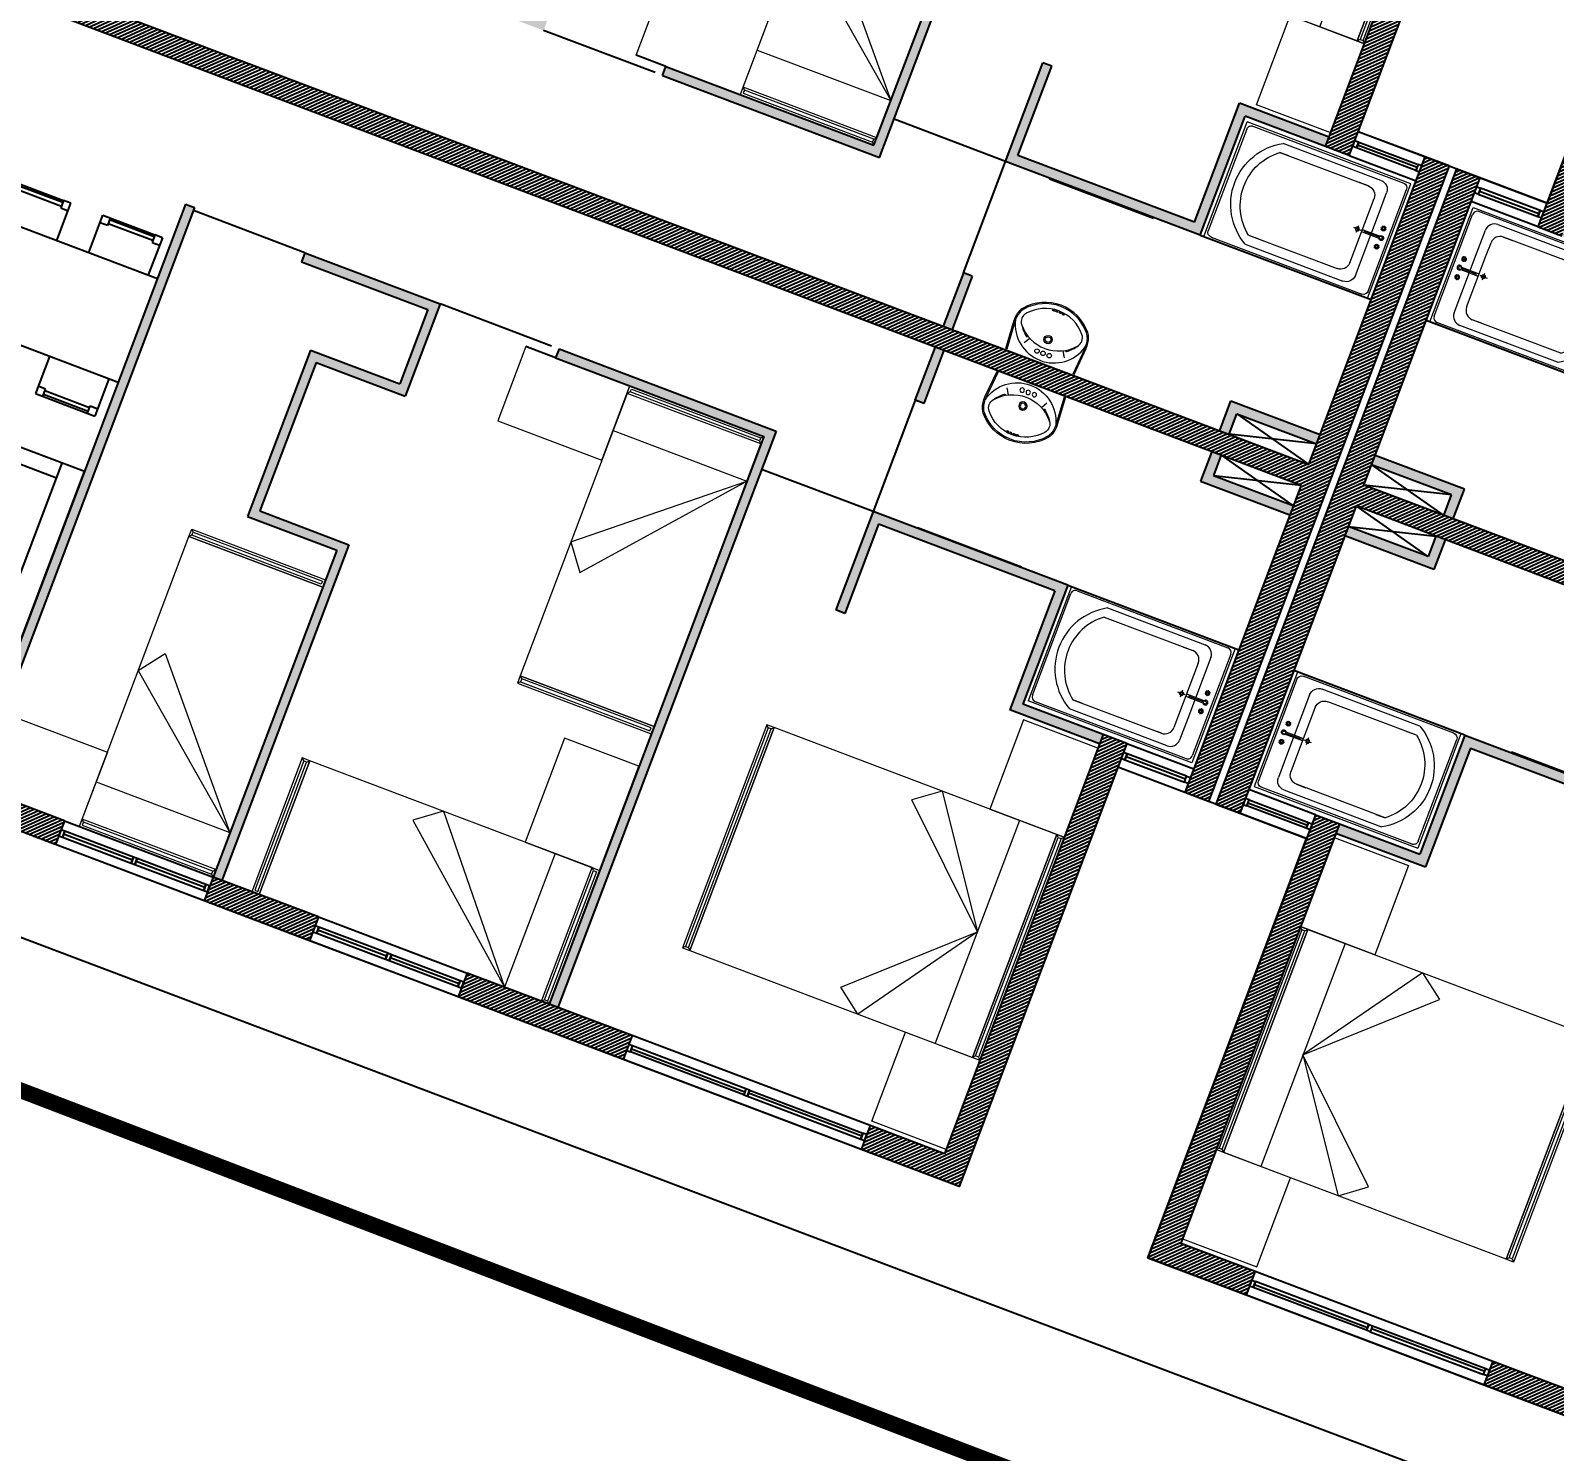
# Model space of a CAD drawing. Extents: x 0 to 346944, y 0 to 6285838.
# Drawn here: x 344158.31 to 344167.9, y 6284419.39 to 6284428.34 of the extents above; entities that cross this region are included whole.
import ezdxf

# ---------------------------------------------------------------- set-up
doc = ezdxf.new("R2010")
doc.units = 0
doc.header["$LTSCALE"] = 5
doc.linetypes.add('DASHDOT', pattern=[1, 0.5, -0.25, 0, -0.25])
doc.linetypes.add('DASHDOTX2', pattern=[2, 1, -0.5, 0, -0.5])
for name, color, linetype in [('GRILLA', 254, 'Continuous'), ('PLANTA', 6, 'Continuous'), ('Prosan General Linea Oficial', 6, 'DASHDOTX2'), ('PUNTO-DE-INTERES', 254, 'Continuous')]:
    doc.layers.add(name, color=color, linetype=linetype)
doc.layers.add('Muebles', color=8, linetype='Continuous', lineweight=15)
doc.styles.add('ROMANS', font='romans.shx', dxfattribs={"height": 1})
doc.dimstyles.new('GRILLA X 500', dxfattribs={"dimtxt": 0.5, "dimasz": 1.8, "dimexe": 1.25, "dimexo": 0.625, "dimtad": 0, "dimdec": 0, "dimtxsty": 'ROMANS', "dimblk": 'NONE', "dimcen": 2.5, "dimse1": 1, "dimse2": 1, "dimsd1": 1, "dimsd2": 1, "dimclrd": 256, "dimclrt": 256, "dimadec": 0, "dimazin": 0, "dimtfac": 1, "dimtdec": 0, "dimtmove": 0, "dimatfit": 3, "dimldrblk": 'NONE', "dimfxlon": 1, "dimtfill": 1, "dimlwd": -1, "dimarcsym": 2})
pattern_1 = [(204.0585514, (1761.407898, 162.690443), (0.003883056714, -0.008697556873), [])]
pattern_2 = [(204.0585514, (1761.407898, 162.690443), (0.00764381243, -0.01712117495), []), (204.0585514, (1761.395535, 162.695174), (0.00764381243, -0.01712117495), [0.009, -0.00375])]
pattern_3 = [(204.0585514, (1762.298906, 162.349461), (0.003883056714, -0.008697556873), [])]
pattern_4 = [(204.0585514, (1762.298906, 162.349461), (0.00764381243, -0.01712117495), []), (204.0585514, (1762.286543, 162.354192), (0.00764381243, -0.01712117495), [0.009, -0.00375])]

# ---------------------------------------------------------------- blocks, each defined once
blk = doc.blocks.new('tina')
at = {"layer": 'Muebles'}
for p, q in [((170.3147, 135.6973, 647.1305), (171.4147, 135.6973, 647.1305)), ((170.3147, 135.6973, 647.1305), (170.3147, 134.9273, 647.1305)), ((170.3575, 135.685, 647.1305), (171.3719, 135.685, 647.1305)), ((171.4147, 135.6973, 647.1305), (171.4147, 134.9273, 647.1305)), ((170.3269, 134.97, 647.1305), (170.3269, 135.6545, 647.1305)), ((170.5744, 135.6514, 647.1305), (171.2314, 135.6514, 647.1305)), ((170.5744, 135.5903, 647.1305), (171.1703, 135.5903, 647.1305)), ((170.5744, 135.5903, 647.1305), (170.6356, 135.5903, 647.1305)), ((171.1092, 135.5903, 647.1305), (171.1703, 135.5903, 647.1305)), ((171.2925, 135.5903, 647.1305), (171.2925, 135.1793, 647.1305)), ((171.4025, 135.6545, 647.1305), (171.4025, 134.97, 647.1305)), ((171.2314, 135.5292, 647.1305), (171.2314, 135.1793, 647.1305)), ((171.1947, 135.3123, 647.1305), (171.1764, 135.3123, 647.1305)), ((171.2008, 135.3184, 647.1305), (171.2008, 135.3367, 647.1305)), ((171.2008, 135.3062, 647.1305), (171.2008, 135.2878, 647.1305)), ((171.2253, 135.3123, 647.1305), (171.2069, 135.3123, 647.1305)), ((171.3613, 135.3199, 647.1305), (171.239, 135.3199, 647.1305)), ((171.3613, 135.3046, 647.1305), (171.239, 135.3046, 647.1305)), ((171.3536, 135.3123, 647.1305), (171.2467, 135.3123, 647.1305)), ((171.2314, 135.1793, 647.1305), (171.2314, 135.0953, 647.1305)), ((171.2925, 135.1793, 647.1305), (171.2925, 135.0342, 647.1305)), ((170.5744, 135.0342, 647.1305), (171.1703, 135.0342, 647.1305)), ((170.6356, 135.0342, 647.1305), (170.5744, 135.0342, 647.1305)), ((171.1703, 135.0342, 647.1305), (171.1092, 135.0342, 647.1305)), ((171.4147, 134.9273, 647.1305), (170.3147, 134.9273, 647.1305)), ((170.3575, 134.9395, 647.1305), (171.3719, 134.9395, 647.1305)), ((171.2314, 134.9731, 647.1305), (170.5744, 134.9731, 647.1305))]:
    blk.add_line(p, q, dxfattribs=at)
for centre, radius in [((171.2008, 135.3123, 647.1305), 0.0122), ((171.2008, 135.3123, 647.1305), 0.00611), ((171.3536, 135.3734, 647.1305), 0.00764), ((171.3536, 135.2512, 647.1305), 0.00764)]:
    blk.add_circle(centre, radius, dxfattribs=at)
for centre, radius, start, end in [((170.3575, 135.6545, 647.1305), 0.0306, 89.99998, 179.99998), ((171.3719, 135.6545, 647.1305), 0.0306, 359.99998, 89.99998), ((170.7647, 135.3123, 647.1305), 0.3889, 119.29473, 240.70523), ((170.7868, 135.3123, 647.1305), 0.3499, 127.37468, 232.62527), ((171.1703, 135.5292, 647.1305), 0.0611, 359.99998, 89.99998), ((171.2314, 135.5903, 647.1305), 0.0611, 359.99998, 89.99998), ((171.239, 135.3123, 647.1305), 0.00764, 89.99998, 269.99998), ((171.3536, 135.3734, 647.1305), 0.0153, 170.79308, 189.20687), ((171.3389, 135.3794, 647.1305), 0.00365, 263.51908, 51.48087), ((171.3389, 135.3673, 647.1305), 0.00365, 308.51908, 96.48087), ((171.3536, 135.3734, 647.1305), 0.0153, 125.79308, 144.20687), ((171.3536, 135.3734, 647.1305), 0.0153, 215.79308, 234.20687), ((171.3475, 135.388, 647.1305), 0.00365, 218.51908, 6.48087), ((171.3475, 135.3587, 647.1305), 0.00365, 353.51908, 141.48087), ((171.3536, 135.3734, 647.1305), 0.00764, 359.99998, 179.99998), ((171.3536, 135.3734, 647.1305), 0.00764, 179.99998, 359.99998), ((171.3613, 135.3123, 647.1305), 0.0153, 209.99998, 149.99998), ((171.3536, 135.3734, 647.1305), 0.0153, 80.79308, 99.20687), ((171.3536, 135.3734, 647.1305), 0.0153, 260.79308, 279.20687), ((171.3597, 135.388, 647.1305), 0.00365, 173.51908, 321.48087), ((171.3597, 135.3587, 647.1305), 0.00365, 38.51908, 186.48087), ((171.3613, 135.3123, 647.1305), 0.00764, 269.99998, 89.99998), ((171.3536, 135.3734, 647.1305), 0.0153, 35.79308, 54.20687), ((171.3536, 135.3734, 647.1305), 0.0153, 305.79308, 324.20687), ((171.3683, 135.3794, 647.1305), 0.00365, 128.51908, 276.48087), ((171.3683, 135.3673, 647.1305), 0.00365, 83.51908, 231.48087), ((171.3536, 135.3734, 647.1305), 0.0153, 350.79308, 9.20687), ((171.3536, 135.2512, 647.1305), 0.0153, 170.79308, 189.20687), ((171.3389, 135.2572, 647.1305), 0.00365, 263.51908, 51.48087), ((171.3389, 135.2451, 647.1305), 0.00365, 308.51908, 96.48087), ((171.3536, 135.2512, 647.1305), 0.0153, 125.79308, 144.20687), ((171.3536, 135.2512, 647.1305), 0.0153, 215.79308, 234.20687), ((171.3475, 135.2658, 647.1305), 0.00365, 218.51908, 6.48087), ((171.3475, 135.2365, 647.1305), 0.00365, 353.51908, 141.48087), ((171.3536, 135.2512, 647.1305), 0.00764, 359.99998, 179.99998), ((171.3536, 135.2512, 647.1305), 0.00764, 179.99998, 359.99998), ((171.3536, 135.2512, 647.1305), 0.0153, 80.79308, 99.20687), ((171.3536, 135.2512, 647.1305), 0.0153, 260.79308, 279.20687), ((171.3597, 135.2658, 647.1305), 0.00365, 173.51908, 321.48087), ((171.3597, 135.2365, 647.1305), 0.00365, 38.51908, 186.48087), ((171.3536, 135.2512, 647.1305), 0.0153, 35.79308, 54.20687), ((171.3536, 135.2512, 647.1305), 0.0153, 305.79308, 324.20687), ((171.3683, 135.2572, 647.1305), 0.00365, 128.51908, 276.48087), ((171.3683, 135.2451, 647.1305), 0.00365, 83.51908, 231.48087), ((171.3536, 135.2512, 647.1305), 0.0153, 350.79308, 9.20687), ((171.1703, 135.0953, 647.1305), 0.0611, 269.99998, 359.99998), ((171.2314, 135.0342, 647.1305), 0.0611, 269.99998, 359.99998), ((170.3575, 134.97, 647.1305), 0.0306, 179.99998, 269.99998), ((171.3719, 134.97, 647.1305), 0.0306, 269.99998, 359.99998)]:
    blk.add_arc(centre, radius, start, end, dxfattribs=at)
blk = doc.blocks.new('Cama 2 Plaza')
at = {"layer": 'Muebles'}
for p, q in [((171.3602, 136.6092, -1294.261), (171.3452, 136.6242, -1294.261)), ((171.3802, 136.6092, -1294.261), (171.3952, 136.6242, -1294.261)), ((172.5252, 136.6242, -1294.261), (172.3652, 136.5042, -1294.261)), ((173.0452, 135.8742, -1294.261), (172.5252, 136.6242, -1294.261)), ((173.0452, 135.1242, -1294.261), (173.0452, 136.6242, -1294.261)), ((173.3102, 136.6092, -1294.261), (173.2952, 136.6242, -1294.261)), ((173.3302, 136.6092, -1294.261), (173.3452, 136.6242, -1294.261)), ((172.3652, 136.5042, -1294.261), (173.0452, 135.8742, -1294.261)), ((173.0452, 135.8742, -1294.261), (172.3652, 135.2442, -1294.261)), ((172.5252, 135.1242, -1294.261), (173.0452, 135.8742, -1294.261)), ((172.5252, 135.1242, -1294.261), (172.3652, 135.2442, -1294.261)), ((171.3602, 135.1392, -1294.261), (171.3452, 135.1242, -1294.261)), ((171.3802, 135.1392, -1294.261), (171.3952, 135.1242, -1294.261)), ((173.3102, 135.1392, -1294.261), (173.2952, 135.1242, -1294.261)), ((173.3302, 135.1392, -1294.261), (173.3452, 135.1242, -1294.261))]:
    blk.add_line(p, q, dxfattribs=at)
at = {"layer": 'Muebles', "elevation": -1294.261}
for points in [[(172.8452, 137.2242), (172.8452, 136.6242), (173.3452, 136.6242), (173.3452, 137.2242)], [(171.3452, 135.1242), (171.3452, 136.6242), (171.3952, 136.6242), (171.3952, 135.1242)], [(171.3602, 135.1392), (171.3602, 136.6092), (171.3802, 136.6092), (171.3802, 135.1392)], [(171.3952, 135.1242), (171.3952, 136.6242), (173.2952, 136.6242), (173.2952, 135.1242)], [(173.2952, 135.1242), (173.2952, 136.6242), (173.3452, 136.6242), (173.3452, 135.1242)], [(173.3302, 135.1392), (173.3302, 136.6092), (173.3102, 136.6092), (173.3102, 135.1392)], [(172.8452, 134.5242), (172.8452, 135.1242), (173.3452, 135.1242), (173.3452, 134.5242)]]:
    blk.add_lwpolyline(points, close=True, dxfattribs=at)
blk = doc.blocks.new('cama')
at = {"layer": 'Muebles'}
for p, q in [((43.6696, 33.3867), (43.6846, 33.4017)), ((42.7996, 33.3667), (42.7846, 33.3517)), ((43.6696, 33.3667), (43.6846, 33.3517)), ((42.7846, 32.3517), (43.6846, 33.1017)), ((42.7846, 33.1017), (43.6846, 33.1017)), ((42.9046, 32.1917), (43.6846, 33.1017)), ((42.7846, 32.3517), (42.9046, 32.1917)), ((42.7996, 31.4367), (42.7846, 31.4517)), ((42.7996, 31.4167), (42.7846, 31.4017))]:
    blk.add_line(p, q, dxfattribs=at)
for points in [[(42.7846, 33.4017), (42.0846, 33.4017), (42.0846, 32.9017), (42.7846, 32.9017)], [(42.7846, 33.4017), (43.6846, 33.4017), (43.6846, 33.3517), (42.7846, 33.3517)], [(42.7996, 33.3867), (43.6696, 33.3867), (43.6696, 33.3667), (42.7996, 33.3667)], [(42.7846, 31.4517), (43.6846, 31.4517), (43.6846, 33.3517), (42.7846, 33.3517)], [(42.7846, 31.4017), (43.6846, 31.4017), (43.6846, 31.4517), (42.7846, 31.4517)], [(42.7996, 31.4167), (43.6696, 31.4167), (43.6696, 31.4367), (42.7996, 31.4367)]]:
    blk.add_lwpolyline(points, close=True, dxfattribs=at)
blk = doc.blocks.new('Lavamanos')
at = {"layer": 'Muebles'}
for p, q in [((170.2416, 134.923), (170.2545, 135.1041)), ((170.3655, 134.9906), (170.343, 135.0287)), ((170.5876, 134.9906), (170.6102, 135.0287)), ((170.7132, 134.9256), (170.6987, 135.1055)), ((170.3513, 134.9818), (170.349, 134.985)), ((170.6032, 134.9818), (170.6056, 134.985))]:
    blk.add_line(p, q, dxfattribs=at)
for points in [[(170.2529, 135.1106, 0.391595), (170.2465, 135.1047), (170.2337, 134.9236, 0.10733), (170.2429, 134.8563, 0.086738), (170.2594, 134.8276, 0.467235), (170.6951, 134.8274, 0.082377), (170.7111, 134.8544, 0.114857), (170.7212, 134.9263), (170.7066, 135.1062, 0.390741), (170.7019, 135.1106)], [(170.4523, 134.7735, 0.22708), (170.452, 134.7743, 0.089204), (170.4502, 134.7753, 0.046169), (170.448, 134.7758, 0.034314), (170.4449, 134.776, 0.034314), (170.4419, 134.7758, 0.046169), (170.4397, 134.7753, 0.089204), (170.4378, 134.7743, 0.22708), (170.4375, 134.7735, 0.22708), (170.4378, 134.7728, 0.089204), (170.4397, 134.7718, 0.046169), (170.4419, 134.7713, 0.034314), (170.4449, 134.771, 0.034314), (170.448, 134.7713, 0.046169), (170.4502, 134.7718, 0.089204), (170.452, 134.7728, 0.22708)], [(170.4731, 134.7723, 0.22708), (170.4728, 134.7731, 0.089204), (170.471, 134.7741, 0.046169), (170.4688, 134.7746, 0.034314), (170.4657, 134.7748, 0.034314), (170.4627, 134.7746, 0.046169), (170.4605, 134.7741, 0.089204), (170.4586, 134.7731, 0.22708), (170.4583, 134.7723, 0.22708), (170.4586, 134.7715, 0.089204), (170.4605, 134.7706, 0.046169), (170.4627, 134.77, 0.034314), (170.4657, 134.7698, 0.034314), (170.4688, 134.77, 0.046169), (170.471, 134.7706, 0.089204), (170.4728, 134.7715, 0.22708)], [(170.4817, 134.7723, -0.22708), (170.4821, 134.7731, -0.089204), (170.4839, 134.7741, -0.046169), (170.4861, 134.7746, -0.034314), (170.4892, 134.7748, -0.034314), (170.4922, 134.7746, -0.046169), (170.4944, 134.7741, -0.089204), (170.4962, 134.7731, -0.22708), (170.4966, 134.7723, -0.22708), (170.4962, 134.7715, -0.089204), (170.4944, 134.7706, -0.046169), (170.4922, 134.77, -0.034314), (170.4892, 134.7698, -0.034314), (170.4861, 134.77, -0.046169), (170.4839, 134.7706, -0.089204), (170.4821, 134.7715, -0.22708)], [(170.5025, 134.7735, -0.22708), (170.5029, 134.7743, -0.089204), (170.5047, 134.7753, -0.046169), (170.5069, 134.7758, -0.034314), (170.51, 134.776, -0.034314), (170.513, 134.7758, -0.046169), (170.5152, 134.7753, -0.089204), (170.517, 134.7743, -0.22708), (170.5174, 134.7735, -0.22708), (170.517, 134.7728, -0.089204), (170.5152, 134.7718, -0.046169), (170.513, 134.7713, -0.034314), (170.51, 134.771, -0.034314), (170.5069, 134.7713, -0.046169), (170.5047, 134.7718, -0.089204), (170.5029, 134.7728, -0.22708)]]:
    blk.add_lwpolyline(points, format="xyb", close=True, dxfattribs=at)
for centre, radius in [((170.4351, 135.0492), 0.014), ((170.4768, 135.0492), 0.014), ((170.5173, 135.0492), 0.014), ((170.4774, 134.9568), 0.0264), ((170.4774, 134.9568), 0.0176)]:
    blk.add_circle(centre, radius, dxfattribs=at)
for centre, radius, start, end in [((170.4771, 134.8537), 0.2434, 13.90536, 164.76271), ((170.4774, 134.771), 0.2457, 40.22875, 139.77121), ((170.3932, 134.9111), 0.152, 175.54028, 198.64414), ((170.3363, 134.8904), 0.0608, 139.77121, 220.22875), ((170.4711, 134.8122), 0.2164, 126.47705, 148.12464), ((170.3451, 134.9822), 0.0048, 36.17452, 123.35147), ((170.6094, 134.9822), 0.0048, 56.64849, 143.82544), ((170.4834, 134.8122), 0.2164, 32.4481, 53.52291), ((170.6185, 134.8904), 0.0608, 319.77121, 40.22875), ((170.5618, 134.9121), 0.152, 340.21422, 5.09364), ((170.3401, 134.8932), 0.096, 198.64414, 220.32962), ((170.4774, 135.0098), 0.2761, 220.32962, 319.61614), ((170.4774, 135.0098), 0.2457, 220.22875, 319.77121), ((170.6145, 134.8931), 0.096, 319.61614, 340.21422)]:
    blk.add_arc(centre, radius, start, end, dxfattribs=at)
blk = doc.blocks.new('PLANTA 2')
at = {"layer": 'PUNTO-DE-INTERES'}
h = blk.add_hatch(dxfattribs=at)
h.set_pattern_fill('LINE', color=256, scale=0.003, angle=204.0586)
h.set_pattern_definition(pattern_3)
h.paths.add_polyline_path([(-17.2802, -2.1525), (-18.1018, -4.2993), (-17.3006, -4.6059), (-17.2756, -4.5405), (-18.0114, -4.259), (-17.2148, -2.1775)])
h.paths.add_polyline_path([(-16.2366, -2.5518), (-16.3479, -2.8425), (-16.1709, -2.9102), (-16.1995, -2.9849), (-16.3765, -2.9172), (-16.4087, -3.0013), (-16.4834, -2.9727), (-16.3114, -2.5232)])
h.paths.add_polyline_path([(-15.4237, -3.1961), (-15.1155, -3.3141), (-15.1441, -3.3888), (-15.4523, -3.2708)])
h.paths.add_polyline_path([(-14.6486, -3.4928), (-14.317, -3.6196), (-14.3456, -3.6944), (-14.6772, -3.5675)])
h.paths.add_polyline_path([(-12.2764, -4.4006), (-12.3797, -4.4468), (-12.8838, -5.764), (-12.8091, -5.7926)])
h.paths.add_polyline_path([(-13.3603, -4.0714), (-13.3317, -3.9967), (-13.8501, -3.7984), (-13.8786, -3.8731)])
h.paths.add_polyline_path([(-12.5846, -4.2826), (-12.6131, -4.3574), (-12.3797, -4.4467), (-12.2766, -4.4005)])
h.paths.add_polyline_path([(-17.5418, -5.0404), (-12.8777, -6.8253), (-12.4956, -5.8269), (-12.5703, -5.7983), (-12.9399, -6.764), (-17.4639, -5.0327), (-17.4614, -5.0262), (-17.5268, -5.0012)])
h = blk.add_hatch(dxfattribs=at)
h.set_pattern_fill('JIS_STN_2.5', color=256, scale=0.0075, angle=159.0586)
h.set_pattern_definition(pattern_4)
h.paths.add_polyline_path([(-17.4217, -2.7179), (-17.3049, -2.7626), (-17.3764, -2.9494), (-17.4931, -2.9047), (-17.482, -2.8755), (-17.3944, -2.9091), (-17.3453, -2.7806), (-17.4328, -2.7471)])
h.paths.add_polyline_path([(-16.8195, -3.1625), (-16.7132, -2.8847), (-16.4834, -2.9727), (-16.4722, -2.9435), (-16.7312, -2.8444), (-16.8487, -3.1513)])
h.paths.add_polyline_path([(-16.1213, -5.1027), (-16.1493, -5.092), (-15.4523, -3.2708), (-15.4243, -3.2815)])
h.paths.add_polyline_path([(-15.7673, -5.227), (-15.3424, -5.3896), (-15.2316, -5.1001), (-15.5117, -4.9928), (-15.333, -4.5259), (-15.0528, -4.6331), (-14.6491, -3.5782), (-14.6772, -3.5675), (-15.0701, -4.5944), (-15.3503, -4.4871), (-15.5505, -5.0101), (-15.2703, -5.1174), (-15.3596, -5.3508), (-15.7566, -5.1989)])
h.paths.add_polyline_path([(-13.5938, -3.9821), (-14.287, -5.7935), (-14.9688, -5.5326), (-14.9581, -5.5045), (-14.3043, -5.7547), (-13.6218, -3.9714)])
h.paths.add_polyline_path([(-12.8726, -5.7349), (-13.154, -5.6272), (-13.2969, -6.0007), (-13.8514, -5.7885), (-13.7442, -5.5083), (-13.7722, -5.4976), (-13.8907, -5.807), (-13.2789, -6.0411), (-13.136, -5.6675), (-12.8838, -5.764)])
h.paths.add_polyline_path([(-13.1909, -6.668), (-13.1663, -6.6038), (-12.9153, -6.6998), (-12.9042, -6.6706), (-13.1844, -6.5634), (-13.2201, -6.6568)])
h.paths.add_polyline_path([(-13.9967, -6.168), (-14.0247, -6.1572), (-14.0887, -6.3244), (-14.0606, -6.3352)])
h = blk.add_hatch(dxfattribs=at)
h.set_pattern_fill('LINE', color=256, scale=0.003, angle=204.0586)
h.set_pattern_definition(pattern_1)
h.paths.add_polyline_path([(-6.457, -6.2944), (-7.2786, -8.4413), (-8.0798, -8.1347), (-8.0548, -8.0693), (-7.3189, -8.3509), (-6.5224, -6.2694)])
h.paths.add_polyline_path([(-7.5005, -5.895), (-7.6118, -6.1857), (-7.7887, -6.118), (-7.8173, -6.1927), (-7.6404, -6.2604), (-7.6726, -6.3445), (-7.5978, -6.3731), (-7.4258, -5.9236)])
h.paths.add_polyline_path([(-8.5359, -5.832), (-8.8441, -5.7141), (-8.8727, -5.7888), (-8.5645, -5.9068)])
h.paths.add_polyline_path([(-9.3111, -5.5354), (-9.6426, -5.4085), (-9.6712, -5.4832), (-9.3397, -5.6101)])
h.paths.add_polyline_path([(-11.6833, -4.6276), (-11.6372, -4.7309), (-12.1413, -6.0482), (-12.216, -6.0196)])
h.paths.add_polyline_path([(-10.6565, -5.1061), (-10.6279, -5.0314), (-10.1096, -5.2298), (-10.1382, -5.3045)])
h.paths.add_polyline_path([(-11.3751, -4.7455), (-11.4037, -4.8202), (-11.6372, -4.7309), (-11.6831, -4.6276)])
h.paths.add_polyline_path([(-8.1902, -8.6192), (-12.8544, -6.8343), (-12.4723, -5.8359), (-12.3976, -5.8645), (-12.7671, -6.8302), (-8.2431, -8.5615), (-8.2406, -8.5549), (-8.1752, -8.5799)])
h = blk.add_hatch(dxfattribs=at)
h.set_pattern_fill('LINE', color=256, scale=0.003, angle=204.0586)
h.set_pattern_definition(pattern_3)
h.paths.add_polyline_path([(-19.2751, -7.3652), (-18.4535, -5.2183), (-17.6523, -5.5249), (-17.6773, -5.5903), (-18.4131, -5.3087), (-19.2097, -7.3902)])
h.paths.add_polyline_path([(-18.2315, -7.7645), (-18.1203, -7.4739), (-17.9433, -7.5416), (-17.9147, -7.4669), (-18.0917, -7.3992), (-18.0595, -7.3151), (-18.1342, -7.2865), (-18.3062, -7.7359)])
h.paths.add_polyline_path([(-17.1962, -7.8275), (-16.888, -7.9455), (-16.8594, -7.8708), (-17.1676, -7.7528)])
h.paths.add_polyline_path([(-16.421, -8.1242), (-16.0894, -8.2511), (-16.0608, -8.1764), (-16.3924, -8.0495)])
h.paths.add_polyline_path([(-14.0488, -9.032), (-14.0949, -8.9286), (-13.5908, -7.6114), (-13.516, -7.64)])
h.paths.add_polyline_path([(-15.0755, -8.5534), (-15.1041, -8.6282), (-15.6225, -8.4298), (-15.5939, -8.3551)])
h.paths.add_polyline_path([(-14.357, -8.9141), (-14.3284, -8.8394), (-14.0949, -8.9287), (-14.049, -9.032)])
h.paths.add_polyline_path([(-17.5418, -5.0404), (-12.8777, -6.8253), (-13.2598, -7.8237), (-13.3345, -7.7951), (-12.9649, -6.8294), (-17.4889, -5.0981), (-17.4914, -5.1046), (-17.5568, -5.0796)])
h = blk.add_hatch(dxfattribs=at)
h.set_pattern_fill('JIS_STN_2.5', color=256, scale=0.0075, angle=159.0586)
h.set_pattern_definition(pattern_2)
h.paths.add_polyline_path([(-6.7292, -6.8099), (-6.8459, -6.7652), (-6.9174, -6.952), (-6.8007, -6.9966), (-6.7895, -6.9675), (-6.8771, -6.934), (-6.8279, -6.8055), (-6.7404, -6.839)])
h.paths.add_polyline_path([(-7.4743, -6.7389), (-7.368, -6.4611), (-7.5978, -6.3731), (-7.5867, -6.3439), (-7.3276, -6.443), (-7.4451, -6.75)])
h.paths.add_polyline_path([(-9.2895, -7.7172), (-9.2614, -7.7279), (-8.5645, -5.9068), (-8.5925, -5.896)])
h.paths.add_polyline_path([(-9.6359, -7.5734), (-10.0609, -7.4108), (-9.9501, -7.1212), (-9.6699, -7.2285), (-9.4912, -6.7615), (-9.7714, -6.6543), (-9.3677, -5.5994), (-9.3397, -5.6101), (-9.7326, -6.637), (-9.4525, -6.7442), (-9.6526, -7.2672), (-9.9328, -7.16), (-10.0221, -7.3935), (-9.6252, -7.5454)])
h.paths.add_polyline_path([(-10.423, -5.1955), (-11.1162, -7.0069), (-10.4345, -7.2678), (-10.4237, -7.2398), (-11.0775, -6.9896), (-10.395, -5.2062)])
h.paths.add_polyline_path([(-12.1301, -6.019), (-11.8488, -6.1267), (-11.9917, -6.5002), (-11.4372, -6.7124), (-11.33, -6.4322), (-11.3019, -6.4429), (-11.4204, -6.7524), (-12.0321, -6.5183), (-11.8891, -6.1447), (-12.1413, -6.0482)])
h.paths.add_polyline_path([(-12.5161, -6.9262), (-12.4916, -6.862), (-12.7426, -6.766), (-12.7314, -6.7368), (-12.4512, -6.844), (-12.4869, -6.9374)])
h.paths.add_polyline_path([(-11.5824, -7.0919), (-11.5544, -7.1026), (-11.6184, -7.2698), (-11.6464, -7.2591)])
h = blk.add_hatch(dxfattribs=at)
h.set_pattern_fill('JIS_STN_2.5', color=256, scale=0.0075, angle=159.0586)
h.set_pattern_definition(pattern_4)
h.paths.add_polyline_path([(-19.0029, -6.8497), (-18.8861, -6.8944), (-18.8146, -6.7076), (-18.9314, -6.6629), (-18.9425, -6.6921), (-18.855, -6.7256), (-18.9041, -6.854), (-18.9917, -6.8205)])
h.paths.add_polyline_path([(-18.2578, -6.9207), (-18.3641, -7.1985), (-18.1342, -7.2865), (-18.1454, -7.3157), (-18.4044, -7.2165), (-18.287, -6.9095)])
h.paths.add_polyline_path([(-16.4426, -5.9424), (-16.4706, -5.9316), (-17.1676, -7.7528), (-17.1396, -7.7636)])
h.paths.add_polyline_path([(-16.0961, -6.0862), (-15.6712, -6.2488), (-15.782, -6.5383), (-16.0622, -6.4311), (-16.2409, -6.8981), (-15.9607, -7.0053), (-16.3644, -8.0602), (-16.3924, -8.0495), (-15.9994, -7.0226), (-16.2796, -6.9154), (-16.0795, -6.3924), (-15.7993, -6.4996), (-15.7099, -6.2661), (-16.1068, -6.1142)])
h.paths.add_polyline_path([(-15.309, -8.4641), (-14.6158, -6.6527), (-15.2976, -6.3918), (-15.3083, -6.4198), (-14.6546, -6.67), (-15.337, -8.4534)])
h.paths.add_polyline_path([(-13.6019, -7.6406), (-13.8833, -7.5329), (-13.7403, -7.1594), (-14.2948, -6.9472), (-14.4021, -7.2274), (-14.4301, -7.2166), (-14.3117, -6.9072), (-13.7, -7.1413), (-13.8429, -7.5149), (-13.5908, -7.6114)])
h.paths.add_polyline_path([(-13.2159, -6.7334), (-13.2405, -6.7976), (-12.9895, -6.8936), (-13.0007, -6.9228), (-13.2809, -6.8156), (-13.2451, -6.7222)])
h.paths.add_polyline_path([(-14.1496, -6.5677), (-14.1777, -6.557), (-14.1137, -6.3898), (-14.0856, -6.4005)])
h = blk.add_hatch(dxfattribs=at)
h.set_pattern_fill('LINE', color=256, scale=0.003, angle=204.0586)
h.set_pattern_definition(pattern_1)
h.paths.add_polyline_path([(-8.4519, -11.5071), (-7.6303, -9.3603), (-8.4315, -9.0537), (-8.4565, -9.119), (-7.7207, -9.4006), (-8.5172, -11.4821)])
h.paths.add_polyline_path([(-9.4954, -11.1078), (-9.3842, -10.8171), (-9.5612, -10.7494), (-9.5326, -10.6747), (-9.3556, -10.7424), (-9.3234, -10.6583), (-9.2487, -10.6869), (-9.4207, -11.1364)])
h.paths.add_polyline_path([(-10.3083, -10.4635), (-10.6165, -10.3455), (-10.5879, -10.2708), (-10.2797, -10.3888)])
h.paths.add_polyline_path([(-11.0835, -10.1668), (-11.415, -10.0399), (-11.3864, -9.9652), (-11.0549, -10.0921)])
h.paths.add_polyline_path([(-13.4557, -9.259), (-13.3524, -9.2128), (-12.8483, -7.8955), (-12.923, -7.8669)])
h.paths.add_polyline_path([(-12.3718, -9.5881), (-12.4003, -9.6629), (-11.882, -9.8612), (-11.8534, -9.7865)])
h.paths.add_polyline_path([(-13.1475, -9.3769), (-13.1189, -9.3022), (-13.3524, -9.2129), (-13.4555, -9.2591)])
h.paths.add_polyline_path([(-8.1902, -8.6192), (-12.8544, -6.8343), (-13.2364, -7.8326), (-13.1617, -7.8612), (-12.7921, -6.8955), (-8.2681, -8.6268), (-8.2706, -8.6334), (-8.2053, -8.6584)])
h = blk.add_hatch(dxfattribs=at)
h.set_pattern_fill('JIS_STN_2.5', color=256, scale=0.0075, angle=159.0586)
h.set_pattern_definition(pattern_2)
h.paths.add_polyline_path([(-8.3104, -10.9416), (-8.4271, -10.897), (-8.3557, -10.7102), (-8.2389, -10.7548), (-8.2501, -10.784), (-8.3376, -10.7505), (-8.3868, -10.8789), (-8.2992, -10.9125)])
h.paths.add_polyline_path([(-8.9125, -10.4971), (-9.0188, -10.7749), (-9.2487, -10.6869), (-9.2599, -10.7161), (-9.0008, -10.8152), (-8.8833, -10.5082)])
h.paths.add_polyline_path([(-9.6108, -8.5568), (-9.5828, -8.5676), (-10.2797, -10.3888), (-10.3077, -10.378)])
h.paths.add_polyline_path([(-9.9648, -8.4326), (-10.3897, -8.27), (-10.5005, -8.5595), (-10.2203, -8.6667), (-10.399, -9.1337), (-10.6792, -9.0265), (-11.0829, -10.0814), (-11.0549, -10.0921), (-10.6619, -9.0652), (-10.3817, -9.1725), (-10.1816, -8.6494), (-10.4618, -8.5422), (-10.3724, -8.3087), (-9.9755, -8.4606)])
h.paths.add_polyline_path([(-12.1383, -9.6775), (-11.4451, -7.8661), (-10.7633, -8.127), (-10.774, -8.155), (-11.4278, -7.9049), (-12.1103, -9.6882)])
h.paths.add_polyline_path([(-12.8594, -7.9247), (-12.5781, -8.0324), (-12.4351, -7.6589), (-11.8806, -7.8711), (-11.9879, -8.1513), (-11.9598, -8.162), (-11.8414, -7.8526), (-12.4531, -7.6185), (-12.5961, -7.992), (-12.8483, -7.8955)])
h.paths.add_polyline_path([(-12.5412, -6.9916), (-12.5657, -7.0558), (-12.8167, -6.9597), (-12.8279, -6.9889), (-12.5477, -7.0962), (-12.512, -7.0028)])
h.paths.add_polyline_path([(-11.7354, -7.4916), (-11.7074, -7.5023), (-11.6434, -7.3352), (-11.6714, -7.3244)])
for p, q in [((-14.3043, -5.7547), (-13.6218, -3.9714)), ((-14.287, -5.7935), (-13.5938, -3.9821)), ((-12.8091, -5.7926), (-12.2764, -4.4006)), ((-12.8838, -5.764), (-12.3797, -4.4467)), ((-12.216, -6.0196), (-11.6833, -4.6276)), ((-17.4639, -5.0327), (-12.9399, -6.764)), ((-17.4889, -5.0981), (-12.9649, -6.8294)), ((-14.9921, -5.5236), (-15.3424, -5.3896)), ((-14.9688, -5.5326), (-14.9581, -5.5045)), ((-14.9581, -5.5045), (-14.3043, -5.7547)), ((-13.8907, -5.807), (-13.7722, -5.4976)), ((-13.8514, -5.7885), (-13.7442, -5.5083)), ((-13.7442, -5.5083), (-13.7722, -5.4976)), ((-14.9688, -5.5326), (-14.287, -5.7935)), ((-13.2969, -6.0007), (-13.154, -5.6272)), ((-12.8726, -5.7349), (-13.154, -5.6272)), ((-13.8907, -5.807), (-14.2409, -5.673)), ((-13.2789, -6.0411), (-13.136, -5.6675)), ((-12.8838, -5.764), (-13.136, -5.6675)), ((-12.5703, -5.7983), (-12.7805, -5.7179)), ((-13.2969, -6.0007), (-13.8514, -5.7885)), ((-12.9399, -6.764), (-12.5703, -5.7983)), ((-12.8091, -5.7926), (-12.8838, -5.764)), ((-12.8091, -5.7926), (-12.5989, -5.8731)), ((-12.4956, -5.8269), (-12.5703, -5.7983)), ((-14.0247, -6.1572), (-13.8907, -5.807)), ((-13.2789, -6.0411), (-13.8907, -5.807)), ((-12.4956, -5.8269), (-13.2598, -7.8237)), ((-12.4723, -5.8359), (-13.2364, -7.8326)), ((-12.4723, -5.8359), (-12.3976, -5.8645)), ((-17.0178, -5.8561), (-16.8544, -5.9186)), ((-17.0012, -5.8825), (-16.8611, -5.9361)), ((-16.9967, -5.8708), (-16.8566, -5.9244)), ((-12.7671, -6.8302), (-12.3976, -5.8645)), ((-12.3976, -5.8645), (-12.1874, -5.9449)), ((-16.4706, -5.9316), (-17.1676, -7.7528)), ((-16.4426, -5.9424), (-17.1396, -7.7636)), ((-16.8757, -6.0443), (-16.8311, -5.9275)), ((-16.8544, -5.9186), (-16.8633, -5.9419)), ((-16.8633, -5.9419), (-16.84, -5.9509)), ((-16.8311, -5.9275), (-16.8544, -5.9186)), ((-16.4706, -5.9316), (-16.4426, -5.9424)), ((-12.216, -6.0196), (-12.4262, -5.9392)), ((-17.1203, -5.9507), (-16.56, -6.1651)), ((-16.7756, -6.0826), (-16.7309, -5.9659)), ((-16.7165, -5.9981), (-16.7399, -5.9892)), ((-16.7309, -5.9659), (-16.5675, -6.0284)), ((-16.7076, -5.9748), (-16.7165, -5.9981)), ((-16.5742, -6.0459), (-16.7143, -5.9923)), ((-16.5697, -6.0342), (-16.7098, -5.9806)), ((-16.0961, -6.0862), (-16.4463, -5.9522)), ((-16.5441, -6.0373), (-16.5888, -6.1541)), ((-16.5675, -6.0284), (-16.5764, -6.0518)), ((-16.5441, -6.0373), (-16.5675, -6.0284)), ((-12.216, -6.0196), (-12.1413, -6.0482)), ((-16.5764, -6.0518), (-16.5531, -6.0607)), ((-16.0961, -6.0862), (-16.1068, -6.1142)), ((-16.0961, -6.0862), (-15.6712, -6.2488)), ((-16.1068, -6.1142), (-15.7099, -6.2661)), ((-14.0247, -6.1572), (-14.0887, -6.3244)), ((-13.9967, -6.168), (-14.0606, -6.3352)), ((-13.9967, -6.168), (-14.0247, -6.1572)), ((-16.6851, -6.492), (-17.2454, -6.2776)), ((-15.7099, -6.2661), (-15.7993, -6.4996)), ((-15.6712, -6.2488), (-15.782, -6.5383)), ((-15.3209, -6.3828), (-15.6712, -6.2488)), ((-16.9007, -6.4095), (-16.9454, -6.5262)), ((-16.0795, -6.3924), (-16.2796, -6.9154)), ((-16.0795, -6.3924), (-15.7993, -6.4996)), ((-15.2976, -6.3918), (-15.3083, -6.4198)), ((-15.3083, -6.4198), (-14.6546, -6.67)), ((-15.2976, -6.3918), (-14.6158, -6.6527)), ((-14.1777, -6.557), (-14.1137, -6.3898)), ((-14.1496, -6.5677), (-14.0856, -6.4005)), ((-16.0622, -6.4311), (-16.2409, -6.8981)), ((-16.0622, -6.4311), (-15.782, -6.5383)), ((-16.9131, -6.5118), (-16.9364, -6.5029)), ((-16.922, -6.5352), (-16.9131, -6.5118)), ((-16.7752, -6.5713), (-16.9153, -6.5176)), ((-16.7139, -6.481), (-16.7586, -6.5977)), ((-16.9454, -6.5262), (-16.7586, -6.5977)), ((-16.7797, -6.5829), (-16.9198, -6.5293)), ((-16.7819, -6.5888), (-16.773, -6.5654)), ((-16.773, -6.5654), (-16.7496, -6.5744)), ((-14.1777, -6.557), (-14.3117, -6.9072)), ((-14.1496, -6.5677), (-14.1777, -6.557)), ((-13.2201, -6.6568), (-13.1844, -6.5634)), ((-13.1844, -6.5634), (-12.9042, -6.6706)), ((-16.7923, -6.7722), (-17.2126, -6.6113)), ((-13.1909, -6.668), (-13.1663, -6.6038)), ((-13.1663, -6.6038), (-12.9153, -6.6998)), ((-13.1663, -6.6038), (-12.9399, -6.764)), ((-16.8802, -6.7921), (-17.2304, -6.658)), ((-14.6158, -6.6527), (-15.309, -8.4641)), ((-14.6546, -6.67), (-15.337, -8.4534)), ((-12.9153, -6.6998), (-13.1909, -6.668)), ((-17.2197, -7.6793), (-16.8623, -6.7454)), ((-13.2451, -6.7222), (-13.2809, -6.8156)), ((-13.2159, -6.7334), (-13.2405, -6.7976)), ((-12.9895, -6.8936), (-13.2159, -6.7334)), ((-12.4512, -6.844), (-12.7314, -6.7368)), ((-17.1497, -7.7061), (-16.7923, -6.7722)), ((-14.3117, -6.9072), (-14.6619, -6.7732)), ((-13.2405, -6.7976), (-12.9895, -6.8936)), ((-13.2405, -6.7976), (-12.9649, -6.8294)), ((-12.4916, -6.862), (-12.7426, -6.766)), ((-12.7426, -6.766), (-12.5161, -6.9262)), ((-12.9649, -6.8294), (-13.3345, -7.7951)), ((-13.2809, -6.8156), (-13.0007, -6.9228)), ((-8.2431, -8.5615), (-12.7671, -6.8302)), ((-12.4916, -6.862), (-12.7671, -6.8302)), ((-12.4869, -6.9374), (-12.4512, -6.844)), ((-16.2409, -6.8981), (-15.9607, -7.0053)), ((-12.7921, -6.8955), (-13.1617, -7.8612)), ((-8.2681, -8.6268), (-12.7921, -6.8955)), ((-12.5657, -7.0558), (-12.7921, -6.8955)), ((-12.5161, -6.9262), (-12.4916, -6.862)), ((-16.2796, -6.9154), (-15.9994, -7.0226)), ((-14.3117, -6.9072), (-14.4301, -7.2166)), ((-14.2948, -6.9472), (-14.4021, -7.2274)), ((-13.7, -7.1413), (-14.3117, -6.9072)), ((-13.7403, -7.1594), (-14.2948, -6.9472)), ((-12.5477, -7.0962), (-12.8279, -6.9889)), ((-12.5657, -7.0558), (-12.8167, -6.9597)), ((-12.8167, -6.9597), (-12.5412, -6.9916)), ((-12.5412, -6.9916), (-12.5657, -7.0558)), ((-15.9994, -7.0226), (-16.3924, -8.0495)), ((-15.9607, -7.0053), (-16.3644, -8.0602)), ((-12.512, -7.0028), (-12.5477, -7.0962)), ((-13.7, -7.1413), (-13.8429, -7.5149)), ((-13.7403, -7.1594), (-13.8833, -7.5329)), ((-14.4021, -7.2274), (-14.4301, -7.2166)), ((-13.5908, -7.6114), (-13.8429, -7.5149)), ((-13.6019, -7.6406), (-13.8833, -7.5329)), ((-13.5908, -7.6114), (-14.0949, -8.9287)), ((-13.516, -7.64), (-13.5908, -7.6114)), ((-12.4531, -7.6185), (-12.5961, -7.992)), ((-12.4531, -7.6185), (-11.8414, -7.8526)), ((-13.516, -7.64), (-14.0488, -9.032)), ((-13.516, -7.64), (-13.3059, -7.7204)), ((-12.4351, -7.6589), (-12.5781, -8.0324)), ((-12.4351, -7.6589), (-11.8806, -7.8711)), ((-13.3345, -7.7951), (-13.5446, -7.7147)), ((-13.5151, -7.6725), (-13.5222, -7.6911)), ((-16.8594, -7.8708), (-17.1676, -7.7528)), ((-13.2598, -7.8237), (-13.3345, -7.7951)), ((-12.923, -7.8669), (-13.1331, -7.7865)), ((-16.888, -7.9455), (-17.1962, -7.8275)), ((-13.2364, -7.8326), (-13.1617, -7.8612)), ((-13.1617, -7.8612), (-12.9516, -7.9417)), ((-16.8594, -7.8708), (-16.888, -7.9455)), ((-16.8584, -7.9033), (-16.8656, -7.9219)), ((-16.8594, -7.8708), (-16.3924, -8.0495)), ((-12.923, -7.8669), (-13.4557, -9.259)), ((-12.8483, -7.8955), (-13.3524, -9.2129)), ((-12.9454, -7.8905), (-12.9525, -7.9092)), ((-12.923, -7.8669), (-12.8483, -7.8955)), ((-12.8483, -7.8955), (-12.5961, -7.992)), ((-16.421, -8.1242), (-16.888, -7.9455)), ((-12.8594, -7.9247), (-12.5781, -8.0324)), ((-16.6308, -7.9904), (-16.6379, -8.0091)), ((-16.3924, -8.0495), (-16.421, -8.1242)), ((-16.0608, -8.1764), (-16.3924, -8.0495)), ((-16.0894, -8.2511), (-16.421, -8.1242)), ((-16.0608, -8.1764), (-16.0894, -8.2511)), ((-16.0608, -8.1764), (-15.5939, -8.3551)), ((-16.0599, -8.2088), (-16.067, -8.2275)), ((-15.6225, -8.4298), (-16.0894, -8.2511)), ((-15.8322, -8.296), (-15.8394, -8.3146)), ((-15.5939, -8.3551), (-15.6225, -8.4298)), ((-15.0755, -8.5534), (-15.5939, -8.3551)), ((-15.1041, -8.6282), (-15.6225, -8.4298)), ((-15.0755, -8.5534), (-15.1041, -8.6282)), ((-14.3284, -8.8394), (-15.0755, -8.5534)), ((-14.357, -8.9141), (-15.1041, -8.6282)), ((-14.7068, -8.7267), (-14.714, -8.7453)), ((-14.3284, -8.8394), (-14.357, -8.9141)), ((-14.0949, -8.9287), (-14.3284, -8.8394)), ((-14.0488, -9.032), (-14.357, -8.9141)), ((-13.3524, -9.2129), (-13.1189, -9.3022)), ((-13.4557, -9.259), (-13.1475, -9.3769)), ((-13.1189, -9.3022), (-13.1475, -9.3769)), ((-13.1189, -9.3022), (-12.3718, -9.5881)), ((-13.1475, -9.3769), (-12.4003, -9.6629)), ((-12.7619, -9.471), (-12.769, -9.4896)), ((-12.3718, -9.5881), (-12.4003, -9.6629)), ((-12.3718, -9.5881), (-11.8534, -9.7865)), ((-12.4003, -9.6629), (-11.882, -9.8612))]:
    blk.add_line(p, q, dxfattribs=at)
at = {"layer": 'PUNTO-DE-INTERES', "ltscale": 13}
for p, q in [((-14.9581, -5.5045), (-15.0514, -5.4688)), ((-13.7527, -5.8628), (-13.4259, -5.9879)), ((-15.3083, -6.4198), (-15.4017, -6.3841)), ((-14.1718, -6.9578), (-13.8449, -7.0829)), ((-11.9793, -7.7968), (-12.3062, -7.6717))]:
    blk.add_line(p, q, dxfattribs=at)
at = {"layer": 'PUNTO-DE-INTERES', "ltscale": 30}
for p, q in [((-13.2789, -6.0411), (-12.7419, -6.2466)), ((-12.0321, -6.5183), (-12.5691, -6.3128)), ((-13.7, -7.1413), (-13.1629, -7.3468)), ((-12.4531, -7.6185), (-12.9902, -7.4129))]:
    blk.add_line(p, q, dxfattribs=at)
at = {"layer": 'PUNTO-DE-INTERES'}
for points in [[(7.8267, -18.3012), (14.4541, 1.3625), (-4.3226, 7.8454), (-5.0396, 8.1333), (-16.9441, 12.6198), (-20.0017, 13.7768), (-24.3413, 2.4823), (-27.138, -4.7827), (-22.6962, -6.5135), (-9.5725, -11.5935), (-0.4639, -15.1037), (2.1908, -16.1232), (6.5102, -17.7921), (7.8267, -18.3012)], [(-12.5927, -5.8219), (-12.5999, -5.8406), (-12.7867, -5.7691), (-12.7795, -5.7504)], [(-12.7795, -5.7504), (-12.5927, -5.8219)], [(-12.5963, -5.8312), (-12.7831, -5.7598)], [(-12.3966, -5.897), (-12.4038, -5.9156), (-12.217, -5.9871), (-12.2098, -5.9684)], [(-12.2098, -5.9684), (-12.3966, -5.897)], [(-12.4002, -5.9063), (-12.2134, -5.9778)], [(-13.5222, -7.6911), (-13.3354, -7.7626), (-13.3283, -7.744)], [(-13.3319, -7.7533), (-13.5187, -7.6818)], [(-13.3283, -7.744), (-13.5151, -7.6725)], [(-12.9525, -7.9092), (-13.1393, -7.8377), (-13.1322, -7.819)], [(-13.1357, -7.8283), (-12.949, -7.8998)], [(-13.1322, -7.819), (-12.9454, -7.8905)], [(-16.6424, -7.9859), (-16.8584, -7.9033)], [(-16.8656, -7.9219), (-16.6496, -8.0046), (-16.6424, -7.9859)], [(-16.646, -7.9953), (-16.862, -7.9126)], [(-16.4184, -8.0824), (-16.6343, -7.9997)], [(-16.4148, -8.073), (-16.6308, -7.9904)], [(-16.6379, -8.0091), (-16.4219, -8.0917), (-16.4148, -8.073)], [(-16.067, -8.2275), (-15.8511, -8.3102), (-15.8439, -8.2915)], [(-15.8475, -8.3008), (-16.0635, -8.2182)], [(-15.8439, -8.2915), (-16.0599, -8.2088)], [(-15.8394, -8.3146), (-15.6234, -8.3973), (-15.6163, -8.3786)], [(-15.6198, -8.388), (-15.8358, -8.3053)], [(-15.6163, -8.3786), (-15.8322, -8.296)], [(-14.7185, -8.7222), (-14.7257, -8.7409), (-15.0817, -8.6046), (-15.0746, -8.5859)], [(-15.0782, -8.5953), (-14.7221, -8.7315)], [(-14.7185, -8.7222), (-15.0746, -8.5859)], [(-14.714, -8.7453), (-14.3579, -8.8816), (-14.3508, -8.8629)], [(-14.3543, -8.8723), (-14.7104, -8.736)], [(-14.7068, -8.7267), (-14.3508, -8.8629)], [(-12.769, -9.4896), (-13.1251, -9.3534), (-13.118, -9.3347)], [(-13.1215, -9.344), (-12.7655, -9.4803)], [(-12.7619, -9.471), (-13.118, -9.3347)], [(-12.7502, -9.4754), (-12.7574, -9.4941), (-12.4013, -9.6304), (-12.3942, -9.6117)], [(-12.3977, -9.621), (-12.7538, -9.4848)], [(-12.7502, -9.4754), (-12.3942, -9.6117)]]:
    blk.add_lwpolyline(points, dxfattribs=at)
for points in [[(-16.2366, -2.5518), (-7.5005, -5.895), (-7.6118, -6.1857), (-11.6833, -4.6276), (-12.1874, -5.9449), (-12.7805, -5.7179), (-12.2764, -4.4006), (-16.3479, -2.8425)], [(-12.7912, -5.7459), (-12.7795, -5.7504), (-12.7867, -5.7691), (-12.7984, -5.7646)], [(-12.5999, -5.8406), (-12.5882, -5.845), (-12.5811, -5.8264), (-12.5927, -5.8219)], [(-12.4038, -5.9156), (-12.4154, -5.9112), (-12.4083, -5.8925), (-12.3966, -5.897)], [(-12.1981, -5.9729), (-12.2098, -5.9684), (-12.217, -5.9871), (-12.2053, -5.9916)], [(-18.2315, -7.7645), (-9.4954, -11.1078), (-9.3842, -10.8171), (-13.4557, -9.259), (-12.9516, -7.9417), (-13.5446, -7.7147), (-14.0488, -9.032), (-18.1203, -7.4739)], [(-13.5339, -7.6867), (-13.5222, -7.6911), (-13.5151, -7.6725), (-13.5268, -7.668)], [(-13.3283, -7.744), (-13.3166, -7.7484), (-13.3238, -7.7671), (-13.3354, -7.7626)], [(-13.1322, -7.819), (-13.1438, -7.8145), (-13.151, -7.8332), (-13.1393, -7.8377)], [(-16.8772, -7.9175), (-16.8656, -7.9219), (-16.8584, -7.9033), (-16.8701, -7.8988)], [(-12.9409, -7.9136), (-12.9525, -7.9092), (-12.9454, -7.8905), (-12.9337, -7.895)], [(-16.6496, -8.0046), (-16.6379, -8.0091), (-16.6308, -7.9904), (-16.6424, -7.9859)], [(-16.4219, -8.0917), (-16.4103, -8.0962), (-16.4031, -8.0775), (-16.4148, -8.073)], [(-16.0787, -8.2231), (-16.067, -8.2275), (-16.0599, -8.2088), (-16.0716, -8.2044)], [(-15.8511, -8.3102), (-15.8394, -8.3146), (-15.8322, -8.296), (-15.8439, -8.2915)], [(-15.6234, -8.3973), (-15.6117, -8.4018), (-15.6046, -8.3831), (-15.6163, -8.3786)], [(-15.0934, -8.6001), (-15.0817, -8.6046), (-15.0746, -8.5859), (-15.0863, -8.5815)], [(-14.7257, -8.7409), (-14.714, -8.7453), (-14.7068, -8.7267), (-14.7185, -8.7222)], [(-14.3579, -8.8816), (-14.3462, -8.8861), (-14.3391, -8.8674), (-14.3508, -8.8629)], [(-13.1251, -9.3534), (-13.1368, -9.3489), (-13.1296, -9.3302), (-13.118, -9.3347)], [(-12.7574, -9.4941), (-12.769, -9.4896), (-12.7619, -9.471), (-12.7502, -9.4754)], [(-12.3896, -9.6348), (-12.4013, -9.6304), (-12.3942, -9.6117), (-12.3825, -9.6162)]]:
    blk.add_lwpolyline(points, close=True, dxfattribs=at)
for name, p, xscale, yscale, zscale, rotation in [('Cama 2 Plaza', (-117.8553, -37.5624, 647.1305), 0.5, 0.5, 0.5, 339.058551410992), ('cama', (-28.7347, 17.6497), -0.5, 0.5, 0.5, 159.058551410992), ('tina', (-68.5496, 87.7578, -323.5652), -0.5, 0.5, 0.5, 159.058551410992), ('tina', (91.7386, 26.4168, -323.5652), 0.5, 0.5, 0.5, 159.0585514109921), ('Lavamanos', (89.9672, 26.1874), 0.5, 0.5, 0.5, 159.0585514109921), ('cama', (-41.0232, -14.4609), 0.5, 0.5, 0.5, 339.058551410992), ('Lavamanos', (41.6518, -100.064), -0.5, 0.5, 0.5, 339.058551410992), ('cama', (-30.8228, 15.3549), -0.5, 0.5, 0.5, 159.058551410992), ('tina', (-117.4707, -40.0763, -323.5652), 0.5, 0.5, 0.5, 339.058551410992), ('Cama 2 Plaza', (-70.5143, 86.1429, 647.1305), -0.5, 0.5, 0.5, 159.058551410992), ('cama', (-23.128, 17.9153), 0.4999999999999999, 0.4999999999999999, 0.4999999999999999, 249.0585514109921), ('tina', (42.8176, -101.4174, -323.5652), -0.5, 0.5, 0.5, 339.058551410992), ('Cama 2 Plaza', (92.1233, 23.9028, 647.1305), 0.5, 0.5, 0.5, 159.0585514109921)]:
    blk.add_blockref(name, p, dxfattribs=dict(at, xscale=xscale, yscale=yscale, zscale=zscale, rotation=rotation))
blk = doc.blocks.new('PLANTA')
at = {"layer": 'Prosan General Linea Oficial', "linetype": 'DASHDOT', "const_width": 0.1, "flags": 128}
blk.add_lwpolyline([(12.4071, -54.7975), (-0.5928, -49.8225), (-5.0652, -48.111), (-11.5931, -45.6128), (-13.7359, -44.7928), (-21.4668, -41.8144), (-22.6327, -41.3653), (-19.8639, -34.0897), (-18.2367, -29.8138), (-17.0951, -26.8141), (-8.5025, -4.1918), (-7.3911, -4.6075), (-2.3785, -6.4825), (21.4647, -15.3641), (22.901, -15.9345), (60.5039, -28.7564), (47.3998, -68.1343), (44.7627, -67.1262), (36.1114, -63.8215), (30.7941, -61.8028), (12.5502, -54.8522)], dxfattribs=at)
at = {"layer": 'PLANTA', "xscale": 2, "yscale": 2, "zscale": 2, "rotation": 0.2194448801566033}
blk.add_blockref('PLANTA 2', (31.6062, -31.5921), dxfattribs=at)
blk = doc.blocks.new('*D119')
at = {"layer": 'Defpoints', "color": 0, "ltscale": 0.5, "transparency": 16777216}
for p in [(344297.865, 6284457.2934), (344300, 6284395.5004), (0, 0)]:
    blk.add_point(p, dxfattribs=at)
at = {"layer": 'GRILLA', "ltscale": 0.5, "transparency": 16777216, "insert": (344297.865, 6284461.7279), "char_height": 1, "attachment_point": 5, "rotation": 90, "style": 'ROMANS', "bg_fill": 3, "box_fill_scale": 1.1, "bg_fill_color": 256, "bg_fill_true_color": 13158600, "bg_fill_transparency": 0}
blk.add_mtext('X-344300', dxfattribs=at)
blk = doc.blocks.new('_None')

msp = doc.modelspace()

# ---------------------------------------------------------------- block references
at = {"layer": 'PLANTA'}
msp.add_blockref('PLANTA', (344160.5769, 6284470.8255), dxfattribs=at)

# ---------------------------------------------------------------- next in the draw order: dimensions: what is measured, and where the dimension line sits
at = {"layer": 'GRILLA', "ltscale": 0.5}
dim = msp.add_ordinate_dim(feature_location=(344300, 6284395.5004), offset=(-2.135, 61.793), dtype=1, origin=(0, 0), dimstyle='GRILLA X 500', override={"dimpost": 'X-<>', "dimsah": 1}, dxfattribs=at)
dim.commit()
dim.dimension.update_dxf_attribs({"geometry": '*D119', "text_midpoint": (344297.865, 6284461.7279)})

doc.saveas('drawing.dxf')
